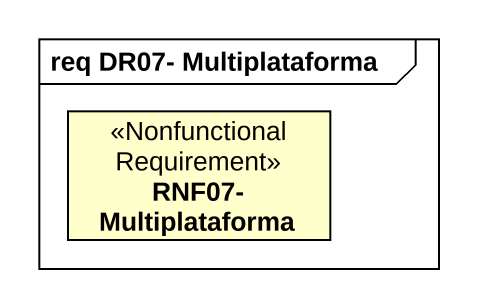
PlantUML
@startuml
mainframe req DR07- Multiplataforma
hide circle
hide empty members
class "RNF07- Multiplataforma" as RNF07_Multiplataforma <<NonfunctionalRequirement>>
@enduml
